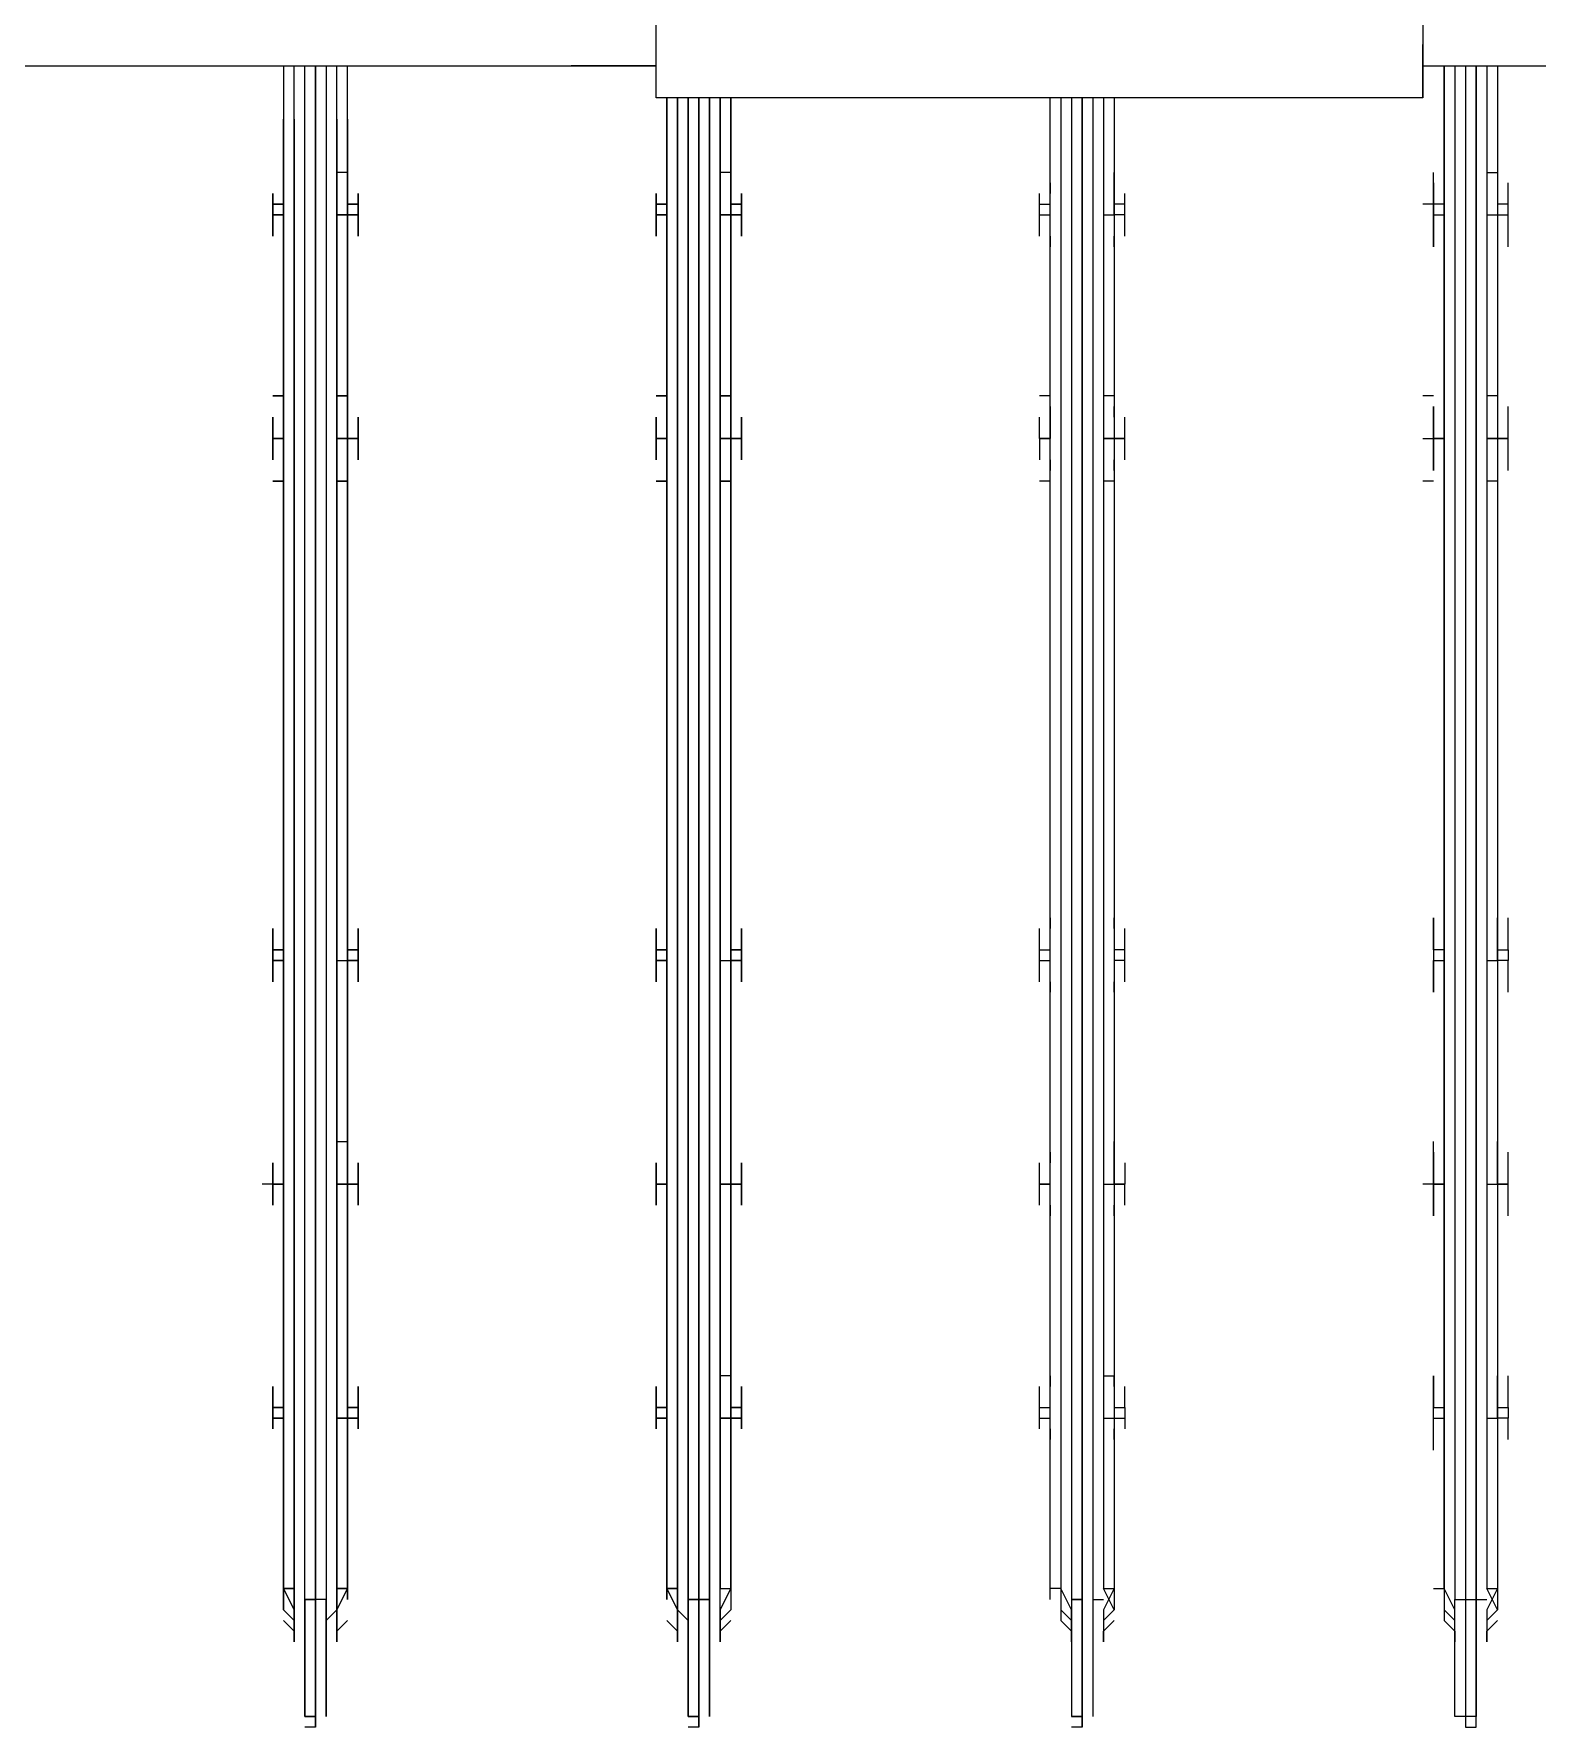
# Model space of a CAD drawing. Header units: metres. Extents: x 530797 to 531186, y 2675944 to 2676144.
# Drawn here: x 531158.7506 to 531158.9459, y 2676011.8435 to 2676012.0635 of the extents above; entities that cross this region are included whole.
import ezdxf

# ---------------------------------------------------------------- set-up
doc = ezdxf.new("R2010")
doc.units = ezdxf.units.M
doc.layers.add('IDT', color=7, linetype='Continuous')

# ---------------------------------------------------------------- blocks, each defined once
blk = doc.blocks.new('IDT')
at = {"layer": 'IDT', "color": 0, "lineweight": 25}
for p, q in [((17.21068, 14.81944), (17.2093, 14.81944)), ((17.2093, 14.81944), (17.2093, 14.80284)), ((17.21068, 14.80284), (17.21068, 14.81944)), ((17.26048, 14.80284), (17.26048, 14.81944)), ((17.26048, 14.81944), (17.26048, 14.80284)), ((17.26048, 14.81944), (17.26186, 14.81944)), ((17.31027, 14.81944), (17.31027, 14.80284)), ((17.31027, 14.80284), (17.31027, 14.81944)), ((17.31027, 14.80284), (17.31027, 14.81944)), ((17.31027, 14.81944), (17.31027, 14.80284)), ((17.31027, 14.81944), (17.31165, 14.81944)), ((17.36006, 14.80284), (17.36006, 14.81944)), ((17.36006, 14.81944), (17.36006, 14.80284)), ((17.36006, 14.81944), (17.36006, 14.80284)), ((17.36006, 14.80284), (17.36006, 14.81944)), ((17.36006, 14.81944), (17.36145, 14.81944)), ((17.2093, 14.80284), (17.2093, 14.81805)), ((17.2093, 14.81805), (17.21068, 14.81805)), ((17.21068, 14.81805), (17.21207, 14.81805)), ((17.21207, 14.81805), (17.21207, 14.80284)), ((17.25909, 14.80284), (17.25909, 14.81805)), ((17.26186, 14.81805), (17.26048, 14.81805)), ((17.26048, 14.81805), (17.26186, 14.81805)), ((17.26186, 14.80284), (17.26186, 14.81805)), ((17.30889, 14.80284), (17.30889, 14.81805)), ((17.30889, 14.81805), (17.30889, 14.80284)), ((17.31165, 14.81805), (17.31027, 14.81805)), ((17.31027, 14.81805), (17.31165, 14.81805)), ((17.31165, 14.81805), (17.31027, 14.81805)), ((17.31027, 14.81805), (17.31165, 14.81805)), ((17.31165, 14.81805), (17.31165, 14.80284)), ((17.31165, 14.80284), (17.31165, 14.81805)), ((17.35868, 14.80284), (17.35868, 14.81805)), ((17.35868, 14.81805), (17.35868, 14.80284)), ((17.36145, 14.81805), (17.36006, 14.81805)), ((17.36006, 14.81805), (17.36145, 14.81805)), ((17.36145, 14.81805), (17.36006, 14.81805)), ((17.36006, 14.81805), (17.36145, 14.81805)), ((17.36145, 14.80284), (17.36145, 14.81805)), ((17.36145, 14.81805), (17.36145, 14.80284)), ((17.20792, 14.80422), (17.20792, 14.80837)), ((17.20792, 14.80837), (17.20792, 14.80699)), ((17.21207, 14.80699), (17.21207, 14.80837)), ((17.21207, 14.80837), (17.21207, 14.80422)), ((17.25771, 14.80422), (17.25771, 14.80837)), ((17.25771, 14.80837), (17.25771, 14.80699)), ((17.26186, 14.80699), (17.26186, 14.80837)), ((17.26186, 14.80837), (17.26186, 14.80422)), ((17.3075, 14.80422), (17.3075, 14.80837)), ((17.3075, 14.80837), (17.3075, 14.80699)), ((17.3075, 14.80699), (17.3075, 14.80837)), ((17.3075, 14.80837), (17.3075, 14.80422)), ((17.31304, 14.80422), (17.31304, 14.80837)), ((17.31304, 14.80837), (17.31304, 14.80699)), ((17.31304, 14.80699), (17.31304, 14.80837)), ((17.31304, 14.80837), (17.31304, 14.80422)), ((17.3573, 14.80422), (17.3573, 14.80837)), ((17.3573, 14.80837), (17.3573, 14.80699)), ((17.3573, 14.80699), (17.3573, 14.80837)), ((17.3573, 14.80837), (17.3573, 14.80422)), ((17.36283, 14.80422), (17.36283, 14.80837)), ((17.36283, 14.80837), (17.36283, 14.80699)), ((17.36283, 14.80699), (17.36283, 14.80837)), ((17.36283, 14.80837), (17.36283, 14.80422)), ((17.20792, 14.80699), (17.20653, 14.8056)), ((17.20653, 14.80422), (17.20792, 14.8056)), ((17.20792, 14.8056), (17.20653, 14.80422)), ((17.21345, 14.8056), (17.21207, 14.80699)), ((17.21345, 14.80422), (17.21207, 14.8056)), ((17.21345, 14.80145), (17.21345, 14.8056)), ((17.25771, 14.80699), (17.25633, 14.8056)), ((17.25633, 14.80422), (17.25771, 14.8056)), ((17.25771, 14.8056), (17.25633, 14.80422)), ((17.26324, 14.8056), (17.26186, 14.80699)), ((17.26324, 14.80422), (17.26186, 14.8056)), ((17.26324, 14.80145), (17.26324, 14.8056)), ((17.3075, 14.80699), (17.30612, 14.8056)), ((17.30612, 14.8056), (17.3075, 14.80699)), ((17.30612, 14.80422), (17.3075, 14.8056)), ((17.30612, 14.80422), (17.3075, 14.8056)), ((17.3075, 14.8056), (17.3075, 14.80145)), ((17.3075, 14.8056), (17.3075, 14.80145)), ((17.31165, 14.8056), (17.31304, 14.80422)), ((17.31304, 14.80422), (17.31165, 14.8056)), ((17.31304, 14.80699), (17.31442, 14.8056)), ((17.31442, 14.8056), (17.31304, 14.80699)), ((17.31304, 14.80145), (17.31304, 14.8056)), ((17.31304, 14.8056), (17.31304, 14.80145)), ((17.3573, 14.80699), (17.35591, 14.8056)), ((17.35591, 14.8056), (17.3573, 14.80699)), ((17.3573, 14.8056), (17.3573, 14.80145)), ((17.3573, 14.80145), (17.3573, 14.8056)), ((17.3573, 14.80422), (17.35868, 14.8056)), ((17.35868, 14.8056), (17.3573, 14.80422)), ((17.36283, 14.80699), (17.36421, 14.8056)), ((17.36421, 14.8056), (17.36283, 14.80699)), ((17.36283, 14.8056), (17.36283, 14.80145)), ((17.36283, 14.80145), (17.36283, 14.8056)), ((17.36283, 14.8056), (17.36421, 14.80422)), ((17.36421, 14.80422), (17.36283, 14.8056)), ((17.20653, 14.80145), (17.20792, 14.80422)), ((17.20653, 14.80284), (17.20653, 14.80422)), ((17.20653, 14.80422), (17.20792, 14.80145)), ((17.21207, 14.80422), (17.21345, 14.80145)), ((17.21345, 14.80284), (17.21345, 14.80422)), ((17.25633, 14.80145), (17.25771, 14.80422)), ((17.25633, 14.80284), (17.25633, 14.80422)), ((17.25633, 14.80422), (17.25771, 14.80145)), ((17.26186, 14.80422), (17.26324, 14.80145)), ((17.26324, 14.80284), (17.26324, 14.80422)), ((17.30612, 14.80145), (17.3075, 14.80422)), ((17.3075, 14.80422), (17.30612, 14.80145)), ((17.30612, 14.80284), (17.30612, 14.80422)), ((17.30612, 14.80284), (17.30612, 14.80422)), ((17.31442, 14.80145), (17.31304, 14.80422)), ((17.31304, 14.80422), (17.31442, 14.80145)), ((17.31304, 14.80422), (17.31304, 14.80284)), ((17.31304, 14.80284), (17.31304, 14.80422)), ((17.35591, 14.80145), (17.3573, 14.80422)), ((17.3573, 14.80422), (17.35591, 14.80145)), ((17.3573, 14.80284), (17.3573, 14.80422)), ((17.3573, 14.80422), (17.3573, 14.80284)), ((17.36421, 14.80145), (17.36283, 14.80422)), ((17.36283, 14.80422), (17.36421, 14.80145)), ((17.36421, 14.80422), (17.36421, 14.80284)), ((17.36421, 14.80284), (17.36421, 14.80422)), ((17.20653, 14.80145), (17.20653, 14.80284)), ((17.20653, 14.60366), (17.20653, 14.80145)), ((17.20792, 14.80145), (17.20653, 14.80145)), ((17.2093, 14.80284), (17.20792, 14.80284)), ((17.20792, 14.60366), (17.20792, 14.80145)), ((17.21068, 14.80284), (17.2093, 14.80284)), ((17.2093, 14.80284), (17.2093, 14.60366)), ((17.2093, 14.60366), (17.2093, 14.80284)), ((17.21207, 14.80284), (17.21068, 14.80284)), ((17.21068, 14.60366), (17.21068, 14.80284)), ((17.21207, 14.60366), (17.21207, 14.80284)), ((17.21345, 14.80145), (17.21345, 14.80284)), ((17.21483, 14.80145), (17.21345, 14.80145)), ((17.21345, 14.80145), (17.21345, 14.60366)), ((17.21345, 14.60366), (17.21345, 14.80145)), ((17.25633, 14.80145), (17.25633, 14.80284)), ((17.25633, 14.60781), (17.25633, 14.80145)), ((17.25771, 14.80145), (17.25633, 14.80145)), ((17.25909, 14.80284), (17.25771, 14.80284)), ((17.25771, 14.60781), (17.25771, 14.80145)), ((17.25909, 14.60781), (17.25909, 14.80284)), ((17.26186, 14.80284), (17.26048, 14.80284)), ((17.26048, 14.80284), (17.26186, 14.80284)), ((17.26048, 14.60781), (17.26048, 14.80284)), ((17.26048, 14.80284), (17.26048, 14.60781)), ((17.26186, 14.60781), (17.26186, 14.80284)), ((17.26324, 14.60781), (17.26324, 14.80145)), ((17.26324, 14.80145), (17.26463, 14.80145)), ((17.26463, 14.80284), (17.26463, 14.80145)), ((17.26463, 14.80145), (17.26463, 14.60781)), ((17.30612, 14.80145), (17.30612, 14.80284)), ((17.30612, 14.80145), (17.30612, 14.80284)), ((17.30612, 14.60781), (17.30612, 14.80145)), ((17.30612, 14.80145), (17.30612, 14.60781)), ((17.3075, 14.80145), (17.30612, 14.80145)), ((17.3075, 14.80145), (17.30612, 14.80145)), ((17.3075, 14.80145), (17.3075, 14.60781)), ((17.3075, 14.60781), (17.3075, 14.80145)), ((17.31027, 14.80284), (17.30889, 14.80284)), ((17.30889, 14.80284), (17.31027, 14.80284)), ((17.30889, 14.80284), (17.30889, 14.60781)), ((17.30889, 14.60781), (17.30889, 14.80284)), ((17.31165, 14.80284), (17.31027, 14.80284)), ((17.31027, 14.80284), (17.31165, 14.80284)), ((17.31027, 14.80284), (17.31165, 14.80284)), ((17.31165, 14.80284), (17.31027, 14.80284)), ((17.31027, 14.60781), (17.31027, 14.80284)), ((17.31027, 14.80284), (17.31027, 14.60781)), ((17.31027, 14.60781), (17.31027, 14.80284)), ((17.31027, 14.80284), (17.31027, 14.60781)), ((17.31165, 14.80284), (17.31165, 14.60781)), ((17.31165, 14.60781), (17.31165, 14.80284)), ((17.31304, 14.80145), (17.31442, 14.80145)), ((17.31442, 14.80145), (17.31304, 14.80145)), ((17.31304, 14.80145), (17.31304, 14.60781)), ((17.31304, 14.60781), (17.31304, 14.80145)), ((17.31442, 14.80145), (17.31442, 14.80284)), ((17.31442, 14.80284), (17.31442, 14.80145)), ((17.31442, 14.80145), (17.31442, 14.60781)), ((17.31442, 14.60781), (17.31442, 14.80145)), ((17.35591, 14.80145), (17.35591, 14.80284)), ((17.35591, 14.80284), (17.35591, 14.80145)), ((17.35591, 14.61058), (17.35591, 14.80145)), ((17.35591, 14.80145), (17.35591, 14.60366)), ((17.3573, 14.80145), (17.35591, 14.80145)), ((17.35591, 14.80145), (17.3573, 14.80145)), ((17.3573, 14.61058), (17.3573, 14.80145)), ((17.3573, 14.80145), (17.3573, 14.60366)), ((17.35868, 14.61058), (17.35868, 14.80284)), ((17.35868, 14.80284), (17.36006, 14.80284)), ((17.35868, 14.60366), (17.35868, 14.80284)), ((17.35868, 14.80284), (17.36006, 14.80284)), ((17.36006, 14.80284), (17.36145, 14.80284)), ((17.36006, 14.80284), (17.36145, 14.80284)), ((17.36145, 14.80284), (17.36006, 14.80284)), ((17.36006, 14.80284), (17.36145, 14.80284)), ((17.36006, 14.61058), (17.36006, 14.80284)), ((17.36006, 14.80284), (17.36006, 14.61058)), ((17.36006, 14.60366), (17.36006, 14.80284)), ((17.36006, 14.80284), (17.36006, 14.60366)), ((17.36145, 14.80284), (17.36145, 14.60366)), ((17.36145, 14.80284), (17.36145, 14.61058)), ((17.36283, 14.80145), (17.36421, 14.80145)), ((17.36421, 14.80145), (17.36283, 14.80145)), ((17.36283, 14.61058), (17.36283, 14.80145)), ((17.36283, 14.80145), (17.36283, 14.60366)), ((17.36421, 14.80145), (17.36421, 14.80284)), ((17.36421, 14.80284), (17.36421, 14.80145)), ((17.36421, 14.60366), (17.36421, 14.80145)), ((17.36421, 14.80145), (17.36421, 14.61058)), ((17.20653, 14.77932), (17.20653, 14.78347)), ((17.21483, 14.78347), (17.21483, 14.77932)), ((17.25633, 14.77932), (17.25633, 14.78347)), ((17.26463, 14.78347), (17.26463, 14.77932)), ((17.30612, 14.77932), (17.30612, 14.78347)), ((17.30612, 14.78347), (17.30612, 14.77932)), ((17.31442, 14.77932), (17.31442, 14.78347)), ((17.31442, 14.78347), (17.31442, 14.77932)), ((17.35591, 14.77932), (17.35591, 14.78347)), ((17.35591, 14.78347), (17.35591, 14.77932)), ((17.36421, 14.77932), (17.36421, 14.78347)), ((17.36421, 14.78347), (17.36421, 14.77932)), ((17.20515, 14.78209), (17.20515, 14.78071)), ((17.21483, 14.78209), (17.21483, 14.78071)), ((17.25633, 14.78209), (17.25633, 14.78071)), ((17.26463, 14.78071), (17.26463, 14.78209)), ((17.30612, 14.78071), (17.30612, 14.78209)), ((17.30612, 14.78209), (17.30612, 14.78071)), ((17.31442, 14.78209), (17.31442, 14.78071)), ((17.31442, 14.78071), (17.31442, 14.78209)), ((17.35591, 14.78071), (17.35591, 14.78209)), ((17.35591, 14.78209), (17.35591, 14.78071)), ((17.36421, 14.78209), (17.36421, 14.78071)), ((17.36421, 14.78071), (17.36421, 14.78209)), ((17.20515, 14.78071), (17.20515, 14.77932)), ((17.20515, 14.77932), (17.20653, 14.77932)), ((17.20515, 14.77794), (17.20515, 14.77932)), ((17.20792, 14.77932), (17.20653, 14.77932)), ((17.20653, 14.77932), (17.20653, 14.77794)), ((17.21483, 14.77932), (17.21345, 14.77932)), ((17.21483, 14.78071), (17.21483, 14.77932)), ((17.21483, 14.77932), (17.21483, 14.77794)), ((17.21483, 14.77932), (17.21483, 14.77794)), ((17.25494, 14.77932), (17.25494, 14.78071)), ((17.25633, 14.77932), (17.25494, 14.77932)), ((17.25494, 14.77794), (17.25494, 14.77932)), ((17.25771, 14.77932), (17.25633, 14.77932)), ((17.25633, 14.77794), (17.25633, 14.77932)), ((17.26463, 14.77932), (17.26463, 14.77794)), ((17.26601, 14.77932), (17.26463, 14.77932)), ((17.26601, 14.78071), (17.26601, 14.77932)), ((17.26601, 14.77932), (17.26601, 14.77794)), ((17.30474, 14.77932), (17.30474, 14.78071)), ((17.30474, 14.78071), (17.30474, 14.77932)), ((17.30612, 14.77932), (17.30474, 14.77932)), ((17.30474, 14.77932), (17.30612, 14.77932)), ((17.30474, 14.77794), (17.30474, 14.77932)), ((17.30474, 14.77932), (17.30474, 14.77794)), ((17.3075, 14.77932), (17.30612, 14.77932)), ((17.30612, 14.77932), (17.3075, 14.77932)), ((17.30612, 14.77794), (17.30612, 14.77932)), ((17.30612, 14.77932), (17.30612, 14.77794)), ((17.31442, 14.77932), (17.31442, 14.77794)), ((17.31442, 14.77794), (17.31442, 14.77932)), ((17.31442, 14.77932), (17.3158, 14.77932)), ((17.3158, 14.77932), (17.31442, 14.77932)), ((17.3158, 14.77932), (17.3158, 14.78071)), ((17.3158, 14.78071), (17.3158, 14.77932)), ((17.3158, 14.77794), (17.3158, 14.77932)), ((17.3158, 14.77932), (17.3158, 14.77794)), ((17.35453, 14.77932), (17.35453, 14.78071)), ((17.35453, 14.78071), (17.35453, 14.77932)), ((17.35453, 14.77794), (17.35453, 14.77932)), ((17.35453, 14.77932), (17.35453, 14.77794)), ((17.35591, 14.77932), (17.35453, 14.77932)), ((17.35453, 14.77932), (17.35591, 14.77932)), ((17.3573, 14.77932), (17.35591, 14.77932)), ((17.35591, 14.77932), (17.3573, 14.77932)), ((17.35591, 14.77379), (17.35591, 14.77932)), ((17.35591, 14.77932), (17.35591, 14.77794)), ((17.36421, 14.77932), (17.36421, 14.77794)), ((17.36421, 14.77794), (17.36421, 14.77932)), ((17.36421, 14.77932), (17.3656, 14.77932)), ((17.3656, 14.77932), (17.36421, 14.77932)), ((17.3656, 14.77932), (17.3656, 14.78071)), ((17.3656, 14.78071), (17.3656, 14.77932)), ((17.3656, 14.77794), (17.3656, 14.77932)), ((17.3656, 14.77932), (17.3656, 14.77794)), ((17.20653, 14.77794), (17.20515, 14.77794)), ((17.20515, 14.77794), (17.20515, 14.77518)), ((17.20653, 14.77794), (17.20653, 14.77379)), ((17.21483, 14.77794), (17.21345, 14.77794)), ((17.21483, 14.77794), (17.21483, 14.77379)), ((17.21483, 14.77518), (17.21483, 14.77794)), ((17.25633, 14.77794), (17.25494, 14.77794)), ((17.25494, 14.77794), (17.25494, 14.77518)), ((17.25633, 14.77379), (17.25633, 14.77794)), ((17.26463, 14.77794), (17.26463, 14.77379)), ((17.26601, 14.77794), (17.26463, 14.77794)), ((17.26601, 14.77794), (17.26601, 14.77518)), ((17.30612, 14.77794), (17.30474, 14.77794)), ((17.30474, 14.77794), (17.30474, 14.77518)), ((17.30474, 14.77518), (17.30474, 14.77794)), ((17.30474, 14.77794), (17.30612, 14.77794)), ((17.30612, 14.77794), (17.30612, 14.77379)), ((17.30612, 14.77379), (17.30612, 14.77794)), ((17.31442, 14.77379), (17.31442, 14.77794)), ((17.31442, 14.77794), (17.31442, 14.77379)), ((17.31442, 14.77794), (17.3158, 14.77794)), ((17.3158, 14.77794), (17.31442, 14.77794)), ((17.3158, 14.77518), (17.3158, 14.77794)), ((17.3158, 14.77794), (17.3158, 14.77518)), ((17.35453, 14.77518), (17.35453, 14.77794)), ((17.35453, 14.77794), (17.35453, 14.77518)), ((17.35591, 14.77794), (17.35453, 14.77794)), ((17.35453, 14.77794), (17.35591, 14.77794)), ((17.35591, 14.77794), (17.35591, 14.77379)), ((17.36421, 14.77379), (17.36421, 14.77794)), ((17.36421, 14.77794), (17.36421, 14.77379)), ((17.36421, 14.77794), (17.3656, 14.77794)), ((17.3656, 14.77794), (17.36421, 14.77794)), ((17.3656, 14.77518), (17.3656, 14.77794)), ((17.3656, 14.77794), (17.3656, 14.77518)), ((17.20515, 14.77518), (17.20515, 14.77379)), ((17.21483, 14.77379), (17.21483, 14.77518)), ((17.25633, 14.77518), (17.25633, 14.77379)), ((17.26463, 14.77379), (17.26463, 14.77518)), ((17.30612, 14.77379), (17.30612, 14.77518)), ((17.30612, 14.77518), (17.30612, 14.77379)), ((17.31442, 14.77518), (17.31442, 14.77379)), ((17.31442, 14.77379), (17.31442, 14.77518)), ((17.35591, 14.77379), (17.35591, 14.77518)), ((17.35591, 14.77518), (17.35591, 14.77379)), ((17.36421, 14.77518), (17.36421, 14.77379)), ((17.36421, 14.77379), (17.36421, 14.77518)), ((17.25771, 14.77379), (17.25633, 14.77379)), ((17.30612, 14.77379), (17.3075, 14.77379)), ((17.20515, 14.75304), (17.20515, 14.75166)), ((17.20653, 14.7489), (17.20653, 14.75304)), ((17.21483, 14.75166), (17.21483, 14.75304)), ((17.21483, 14.75304), (17.21483, 14.7489)), ((17.25633, 14.7489), (17.25633, 14.75304)), ((17.25633, 14.75304), (17.25633, 14.75166)), ((17.26463, 14.75166), (17.26463, 14.75304)), ((17.26463, 14.75304), (17.26463, 14.7489)), ((17.30612, 14.75166), (17.30612, 14.75304)), ((17.30612, 14.75304), (17.30612, 14.75166)), ((17.30612, 14.7489), (17.30612, 14.75304)), ((17.30612, 14.75304), (17.30612, 14.7489)), ((17.31442, 14.7489), (17.31442, 14.75304)), ((17.31442, 14.75304), (17.31442, 14.75166)), ((17.31442, 14.75166), (17.31442, 14.75304)), ((17.31442, 14.75304), (17.31442, 14.7489)), ((17.35591, 14.7489), (17.35591, 14.75304)), ((17.35591, 14.75304), (17.35591, 14.75166)), ((17.35591, 14.75166), (17.35591, 14.75304)), ((17.35591, 14.75304), (17.35591, 14.7489)), ((17.36421, 14.74336), (17.36421, 14.75304)), ((17.36421, 14.75304), (17.36421, 14.75166)), ((17.36421, 14.75166), (17.36421, 14.75304)), ((17.36421, 14.75304), (17.36421, 14.7489)), ((17.20515, 14.75166), (17.20515, 14.7489)), ((17.21483, 14.7489), (17.21483, 14.75166)), ((17.25494, 14.75166), (17.25494, 14.7489)), ((17.26601, 14.75166), (17.26601, 14.7489)), ((17.30474, 14.7489), (17.30474, 14.75166)), ((17.30474, 14.75166), (17.30474, 14.7489)), ((17.3158, 14.7489), (17.3158, 14.75166)), ((17.3158, 14.75166), (17.3158, 14.7489)), ((17.35453, 14.7489), (17.35453, 14.75166)), ((17.35453, 14.75166), (17.35453, 14.7489)), ((17.3656, 14.7489), (17.3656, 14.75166)), ((17.3656, 14.75166), (17.3656, 14.7489)), ((17.20515, 14.7489), (17.20653, 14.7489)), ((17.20515, 14.7489), (17.20653, 14.7489)), ((17.20653, 14.7489), (17.20515, 14.7489)), ((17.20515, 14.7489), (17.20515, 14.74613)), ((17.20792, 14.7489), (17.20653, 14.7489)), ((17.20653, 14.7489), (17.20653, 14.74336)), ((17.21483, 14.7489), (17.21345, 14.7489)), ((17.21345, 14.7489), (17.21483, 14.7489)), ((17.21483, 14.74613), (17.21483, 14.7489)), ((17.21483, 14.7489), (17.21483, 14.74336)), ((17.21483, 14.7489), (17.21622, 14.7489)), ((17.25494, 14.7489), (17.25633, 14.7489)), ((17.25494, 14.74613), (17.25494, 14.7489)), ((17.25494, 14.7489), (17.25633, 14.7489)), ((17.25633, 14.7489), (17.25494, 14.7489)), ((17.25771, 14.7489), (17.25633, 14.7489)), ((17.25633, 14.7489), (17.25633, 14.74336)), ((17.26463, 14.7489), (17.26601, 14.7489)), ((17.26601, 14.7489), (17.26463, 14.7489)), ((17.26601, 14.7489), (17.26463, 14.7489)), ((17.26463, 14.7489), (17.26463, 14.74336)), ((17.26601, 14.7489), (17.26601, 14.74613)), ((17.30612, 14.7489), (17.30474, 14.7489)), ((17.30474, 14.7489), (17.30474, 14.74613)), ((17.30474, 14.74613), (17.30474, 14.7489)), ((17.30474, 14.7489), (17.30612, 14.7489)), ((17.30612, 14.7489), (17.30474, 14.7489)), ((17.30474, 14.7489), (17.30612, 14.7489)), ((17.30474, 14.7489), (17.30612, 14.7489)), ((17.30612, 14.7489), (17.3075, 14.7489)), ((17.3075, 14.7489), (17.30612, 14.7489)), ((17.30612, 14.7489), (17.30612, 14.74336)), ((17.30612, 14.74336), (17.30612, 14.7489)), ((17.3158, 14.7489), (17.31442, 14.7489)), ((17.31442, 14.7489), (17.31442, 14.74336)), ((17.31442, 14.74336), (17.31442, 14.7489)), ((17.31442, 14.7489), (17.3158, 14.7489)), ((17.3158, 14.7489), (17.31442, 14.7489)), ((17.31442, 14.7489), (17.3158, 14.7489)), ((17.31442, 14.7489), (17.3158, 14.7489)), ((17.3158, 14.7489), (17.3158, 14.74613)), ((17.3158, 14.74613), (17.3158, 14.7489)), ((17.35591, 14.7489), (17.35453, 14.7489)), ((17.35453, 14.74613), (17.35453, 14.7489)), ((17.35453, 14.7489), (17.35591, 14.7489)), ((17.35591, 14.7489), (17.35453, 14.7489)), ((17.35453, 14.7489), (17.35591, 14.7489)), ((17.35591, 14.7489), (17.35453, 14.7489)), ((17.35453, 14.7489), (17.35453, 14.74613)), ((17.35591, 14.74336), (17.35591, 14.7489)), ((17.35591, 14.7489), (17.3573, 14.7489)), ((17.3573, 14.7489), (17.35591, 14.7489)), ((17.35591, 14.74336), (17.35591, 14.7489)), ((17.35591, 14.7489), (17.3573, 14.7489)), ((17.3573, 14.7489), (17.35591, 14.7489)), ((17.36421, 14.7489), (17.3656, 14.7489)), ((17.3656, 14.7489), (17.36421, 14.7489)), ((17.36421, 14.7489), (17.36421, 14.74336)), ((17.36421, 14.7489), (17.3656, 14.7489)), ((17.3656, 14.7489), (17.36421, 14.7489)), ((17.3656, 14.7489), (17.36421, 14.7489)), ((17.36421, 14.7489), (17.3656, 14.7489)), ((17.3656, 14.7489), (17.3656, 14.74613)), ((17.3656, 14.74613), (17.3656, 14.7489)), ((17.3656, 14.7489), (17.36698, 14.7489)), ((17.20515, 14.74613), (17.20515, 14.74475)), ((17.21483, 14.74475), (17.21483, 14.74613)), ((17.25633, 14.74613), (17.25633, 14.74475)), ((17.26463, 14.74475), (17.26463, 14.74613)), ((17.30612, 14.74475), (17.30612, 14.74613)), ((17.30612, 14.74613), (17.30612, 14.74475)), ((17.31442, 14.74613), (17.31442, 14.74475)), ((17.31442, 14.74475), (17.31442, 14.74613)), ((17.35591, 14.74475), (17.35591, 14.74613)), ((17.35591, 14.74613), (17.35591, 14.74475)), ((17.36421, 14.74613), (17.36421, 14.74475)), ((17.36421, 14.74475), (17.36421, 14.74613)), ((17.3573, 14.74336), (17.35591, 14.74336)), ((17.20515, 14.724), (17.20515, 14.72262)), ((17.20653, 14.71985), (17.20653, 14.724)), ((17.21483, 14.72262), (17.21483, 14.724)), ((17.21483, 14.724), (17.21483, 14.71985)), ((17.25633, 14.71985), (17.25633, 14.724)), ((17.25633, 14.724), (17.25633, 14.72262)), ((17.26463, 14.72262), (17.26463, 14.724)), ((17.26463, 14.724), (17.26463, 14.71985)), ((17.30612, 14.72262), (17.30612, 14.724)), ((17.30612, 14.724), (17.30612, 14.72262)), ((17.30612, 14.71985), (17.30612, 14.724)), ((17.30612, 14.724), (17.30612, 14.71985)), ((17.31442, 14.71985), (17.31442, 14.724)), ((17.31442, 14.724), (17.31442, 14.72262)), ((17.31442, 14.72262), (17.31442, 14.724)), ((17.31442, 14.724), (17.31442, 14.71985)), ((17.35591, 14.72262), (17.35591, 14.724)), ((17.35591, 14.724), (17.35591, 14.72262)), ((17.35591, 14.71985), (17.35591, 14.724)), ((17.35591, 14.724), (17.35591, 14.71985)), ((17.36421, 14.724), (17.36421, 14.72262)), ((17.36421, 14.72262), (17.36421, 14.724)), ((17.36421, 14.724), (17.36421, 14.71985)), ((17.36421, 14.71985), (17.36421, 14.724)), ((17.20515, 14.72262), (17.20515, 14.71985)), ((17.21483, 14.71985), (17.21483, 14.72262)), ((17.25494, 14.72262), (17.25494, 14.71985)), ((17.26601, 14.72262), (17.26601, 14.71985)), ((17.30474, 14.71985), (17.30474, 14.72262)), ((17.30474, 14.72262), (17.30474, 14.71985)), ((17.3158, 14.71985), (17.3158, 14.72262)), ((17.3158, 14.72262), (17.3158, 14.71985)), ((17.35453, 14.71985), (17.35453, 14.72262)), ((17.35453, 14.72262), (17.35453, 14.71985)), ((17.3656, 14.71985), (17.3656, 14.72262)), ((17.3656, 14.72262), (17.3656, 14.71985)), ((17.20515, 14.71847), (17.20515, 14.71985)), ((17.20515, 14.71985), (17.20653, 14.71985)), ((17.20792, 14.71985), (17.20653, 14.71985)), ((17.20653, 14.71985), (17.20653, 14.71847)), ((17.21483, 14.71985), (17.21345, 14.71985)), ((17.21483, 14.71847), (17.21483, 14.71985)), ((17.21483, 14.7157), (17.21483, 14.71985)), ((17.25494, 14.71985), (17.25633, 14.71985)), ((17.25494, 14.71985), (17.25494, 14.71847)), ((17.25633, 14.71847), (17.25633, 14.71985)), ((17.26463, 14.71985), (17.26463, 14.71847)), ((17.26601, 14.71985), (17.26463, 14.71985)), ((17.26601, 14.71985), (17.26601, 14.71847)), ((17.30474, 14.71847), (17.30474, 14.71985)), ((17.30474, 14.71985), (17.30474, 14.71847)), ((17.30612, 14.71985), (17.30474, 14.71985)), ((17.30474, 14.71985), (17.30612, 14.71985)), ((17.3075, 14.71985), (17.30612, 14.71985)), ((17.30612, 14.71985), (17.30612, 14.71847)), ((17.30612, 14.71847), (17.30612, 14.71985)), ((17.31442, 14.71985), (17.31442, 14.71847)), ((17.31442, 14.71432), (17.31442, 14.71985)), ((17.31442, 14.71985), (17.3158, 14.71985)), ((17.3158, 14.71985), (17.31442, 14.71985)), ((17.3158, 14.71847), (17.3158, 14.71985)), ((17.3158, 14.71985), (17.3158, 14.71847)), ((17.35453, 14.71985), (17.35591, 14.71985)), ((17.35591, 14.71985), (17.35453, 14.71985)), ((17.35453, 14.71847), (17.35453, 14.71985)), ((17.35453, 14.71985), (17.35453, 14.71847)), ((17.3573, 14.71985), (17.35591, 14.71985)), ((17.35591, 14.71985), (17.35591, 14.71847)), ((17.35591, 14.71847), (17.35591, 14.71985)), ((17.36421, 14.71985), (17.3656, 14.71985)), ((17.3656, 14.71985), (17.36421, 14.71985)), ((17.36421, 14.71985), (17.36421, 14.71432)), ((17.36421, 14.71432), (17.36421, 14.71985)), ((17.3656, 14.71847), (17.3656, 14.71985)), ((17.3656, 14.71985), (17.3656, 14.71847)), ((17.20653, 14.71847), (17.20515, 14.71847)), ((17.20515, 14.71847), (17.20515, 14.7157)), ((17.20653, 14.71847), (17.20653, 14.71432)), ((17.21345, 14.71847), (17.21483, 14.71847)), ((17.21483, 14.71847), (17.21483, 14.71432)), ((17.25494, 14.71847), (17.25633, 14.71847)), ((17.25494, 14.71847), (17.25494, 14.7157)), ((17.25633, 14.71432), (17.25633, 14.71847)), ((17.26463, 14.71847), (17.26463, 14.71432)), ((17.26601, 14.71847), (17.26463, 14.71847)), ((17.26601, 14.71847), (17.26601, 14.7157)), ((17.30612, 14.71847), (17.30474, 14.71847)), ((17.30474, 14.71847), (17.30474, 14.7157)), ((17.30474, 14.7157), (17.30474, 14.71847)), ((17.30474, 14.71847), (17.30612, 14.71847)), ((17.30612, 14.71847), (17.30612, 14.71432)), ((17.30612, 14.71432), (17.30612, 14.71847)), ((17.31442, 14.71847), (17.3158, 14.71847)), ((17.3158, 14.71847), (17.31442, 14.71847)), ((17.31442, 14.71847), (17.31442, 14.71432)), ((17.3158, 14.7157), (17.3158, 14.71847)), ((17.3158, 14.71847), (17.3158, 14.7157)), ((17.35591, 14.71847), (17.35453, 14.71847)), ((17.35453, 14.71847), (17.35591, 14.71847)), ((17.35453, 14.7157), (17.35453, 14.71847)), ((17.35453, 14.71847), (17.35453, 14.7157)), ((17.35591, 14.71847), (17.35591, 14.71432)), ((17.35591, 14.71432), (17.35591, 14.71847)), ((17.36421, 14.71847), (17.3656, 14.71847)), ((17.3656, 14.71847), (17.36421, 14.71847)), ((17.3656, 14.7157), (17.3656, 14.71847)), ((17.3656, 14.71847), (17.3656, 14.7157)), ((17.20515, 14.7157), (17.20515, 14.71432)), ((17.21483, 14.71432), (17.21483, 14.7157)), ((17.25633, 14.7157), (17.25633, 14.71432)), ((17.26463, 14.71432), (17.26463, 14.7157)), ((17.30612, 14.71432), (17.30612, 14.7157)), ((17.30612, 14.7157), (17.30612, 14.71432)), ((17.31442, 14.7157), (17.31442, 14.71432)), ((17.31442, 14.71432), (17.31442, 14.7157)), ((17.35591, 14.71432), (17.35591, 14.7157)), ((17.35591, 14.7157), (17.35591, 14.71432)), ((17.36421, 14.7157), (17.36421, 14.71432)), ((17.36421, 14.71432), (17.36421, 14.7157)), ((17.20515, 14.65622), (17.20515, 14.65484)), ((17.20653, 14.65761), (17.20792, 14.65761)), ((17.20653, 14.65207), (17.20653, 14.65622)), ((17.21483, 14.65761), (17.21622, 14.65761)), ((17.21483, 14.65484), (17.21483, 14.65622)), ((17.21483, 14.65622), (17.21483, 14.65207)), ((17.25633, 14.65761), (17.25771, 14.65761)), ((17.25633, 14.65207), (17.25633, 14.65622)), ((17.25633, 14.65622), (17.25633, 14.65484)), ((17.26463, 14.65761), (17.26601, 14.65761)), ((17.26463, 14.65484), (17.26463, 14.65622)), ((17.26463, 14.65622), (17.26463, 14.65207)), ((17.3075, 14.65761), (17.30612, 14.65761)), ((17.30612, 14.65761), (17.3075, 14.65761)), ((17.30612, 14.65484), (17.30612, 14.65622)), ((17.30612, 14.65622), (17.30612, 14.65484)), ((17.30612, 14.65207), (17.30612, 14.65622)), ((17.30612, 14.65622), (17.30612, 14.65207)), ((17.3158, 14.65761), (17.31442, 14.65761)), ((17.31442, 14.65761), (17.3158, 14.65761)), ((17.31442, 14.65207), (17.31442, 14.65622)), ((17.31442, 14.65622), (17.31442, 14.65484)), ((17.31442, 14.65484), (17.31442, 14.65622)), ((17.31442, 14.65622), (17.31442, 14.65207)), ((17.3573, 14.65761), (17.35591, 14.65761)), ((17.35591, 14.65761), (17.3573, 14.65761)), ((17.35591, 14.65484), (17.35591, 14.65622)), ((17.35591, 14.65622), (17.35591, 14.65484)), ((17.35591, 14.65622), (17.35591, 14.65207)), ((17.35591, 14.65207), (17.35591, 14.65622)), ((17.3656, 14.65761), (17.36421, 14.65761)), ((17.36421, 14.65761), (17.3656, 14.65761)), ((17.36421, 14.65207), (17.36421, 14.65622)), ((17.36421, 14.65622), (17.36421, 14.65484)), ((17.36421, 14.65484), (17.36421, 14.65622)), ((17.36421, 14.65622), (17.36421, 14.65207)), ((17.20515, 14.65484), (17.20515, 14.65207)), ((17.21483, 14.65207), (17.21483, 14.65484)), ((17.25494, 14.65484), (17.25494, 14.65207)), ((17.26601, 14.65207), (17.26601, 14.65484)), ((17.30474, 14.65207), (17.30474, 14.65484)), ((17.30474, 14.65484), (17.30474, 14.65207)), ((17.3158, 14.65207), (17.3158, 14.65484)), ((17.3158, 14.65484), (17.3158, 14.65207)), ((17.35453, 14.65207), (17.35453, 14.65484)), ((17.35453, 14.65484), (17.35453, 14.65207)), ((17.3656, 14.65207), (17.3656, 14.65484)), ((17.3656, 14.65484), (17.3656, 14.65207)), ((17.20515, 14.65207), (17.20653, 14.65207)), ((17.20653, 14.65207), (17.20515, 14.65207)), ((17.20515, 14.65207), (17.20515, 14.64931)), ((17.20653, 14.64793), (17.20653, 14.65207)), ((17.20653, 14.65207), (17.20792, 14.65207)), ((17.20792, 14.65207), (17.20653, 14.65207)), ((17.21483, 14.65207), (17.21345, 14.65207)), ((17.21345, 14.65207), (17.21483, 14.65207)), ((17.21622, 14.65207), (17.21483, 14.65207)), ((17.21483, 14.65207), (17.21483, 14.64793)), ((17.21483, 14.64931), (17.21483, 14.65207)), ((17.25494, 14.65207), (17.25633, 14.65207)), ((17.25633, 14.65207), (17.25494, 14.65207)), ((17.25494, 14.65207), (17.25494, 14.64931)), ((17.25633, 14.64793), (17.25633, 14.65207)), ((17.25633, 14.65207), (17.25771, 14.65207)), ((17.25771, 14.65207), (17.25633, 14.65207)), ((17.26463, 14.65207), (17.26601, 14.65207)), ((17.26601, 14.65207), (17.26463, 14.65207)), ((17.26463, 14.64793), (17.26463, 14.65207)), ((17.26463, 14.65207), (17.26601, 14.65207)), ((17.26601, 14.65207), (17.26601, 14.64931)), ((17.30612, 14.65207), (17.30474, 14.65207)), ((17.30474, 14.65207), (17.30474, 14.64931)), ((17.30474, 14.64931), (17.30474, 14.65207)), ((17.30474, 14.65207), (17.30612, 14.65207)), ((17.30612, 14.65207), (17.30474, 14.65207)), ((17.30474, 14.65207), (17.30612, 14.65207)), ((17.30612, 14.65207), (17.30612, 14.64793)), ((17.30612, 14.64793), (17.30612, 14.65207)), ((17.30612, 14.65207), (17.3075, 14.65207)), ((17.3075, 14.65207), (17.30612, 14.65207)), ((17.30612, 14.65207), (17.3075, 14.65207)), ((17.31442, 14.64793), (17.31442, 14.65207)), ((17.31442, 14.65207), (17.31442, 14.64793)), ((17.3158, 14.65207), (17.31442, 14.65207)), ((17.31442, 14.65207), (17.3158, 14.65207)), ((17.3158, 14.65207), (17.31442, 14.65207)), ((17.31442, 14.65207), (17.3158, 14.65207)), ((17.3158, 14.64931), (17.3158, 14.65207)), ((17.3158, 14.65207), (17.3158, 14.64931)), ((17.35453, 14.64931), (17.35453, 14.65207)), ((17.35453, 14.65207), (17.35591, 14.65207)), ((17.35591, 14.65207), (17.35453, 14.65207)), ((17.35453, 14.65207), (17.35453, 14.64931)), ((17.35591, 14.65207), (17.35453, 14.65207)), ((17.35453, 14.65207), (17.35591, 14.65207)), ((17.35591, 14.65207), (17.35591, 14.64793)), ((17.35591, 14.64793), (17.35591, 14.65207)), ((17.35591, 14.65207), (17.3573, 14.65207)), ((17.3573, 14.65207), (17.35591, 14.65207)), ((17.35591, 14.65207), (17.3573, 14.65207)), ((17.3573, 14.65207), (17.35591, 14.65207)), ((17.36421, 14.65207), (17.3656, 14.65207)), ((17.3656, 14.65207), (17.36421, 14.65207)), ((17.36421, 14.65207), (17.36421, 14.64793)), ((17.36421, 14.64793), (17.36421, 14.65207)), ((17.36421, 14.65207), (17.3656, 14.65207)), ((17.3656, 14.65207), (17.36421, 14.65207)), ((17.36421, 14.65207), (17.3656, 14.65207)), ((17.3656, 14.65207), (17.3656, 14.64931)), ((17.3656, 14.64931), (17.3656, 14.65207)), ((17.20515, 14.64931), (17.20515, 14.64793)), ((17.21483, 14.64793), (17.21483, 14.64931)), ((17.25633, 14.64931), (17.25633, 14.64793)), ((17.26463, 14.64931), (17.26463, 14.64793)), ((17.30612, 14.64793), (17.30612, 14.64931)), ((17.30612, 14.64931), (17.30612, 14.64793)), ((17.31442, 14.64793), (17.31442, 14.64931)), ((17.31442, 14.64931), (17.31442, 14.64793)), ((17.35591, 14.64793), (17.35591, 14.64931)), ((17.35591, 14.64931), (17.35591, 14.64793)), ((17.36421, 14.64793), (17.36421, 14.64931)), ((17.36421, 14.64931), (17.36421, 14.64793)), ((17.20653, 14.64654), (17.20792, 14.64654)), ((17.21483, 14.64654), (17.21622, 14.64654)), ((17.25633, 14.64654), (17.25771, 14.64654)), ((17.26463, 14.64654), (17.26601, 14.64654)), ((17.3075, 14.64654), (17.30612, 14.64654)), ((17.30612, 14.64654), (17.3075, 14.64654)), ((17.3158, 14.64654), (17.31442, 14.64654)), ((17.31442, 14.64654), (17.3158, 14.64654)), ((17.3573, 14.64654), (17.35591, 14.64654)), ((17.35591, 14.64654), (17.3573, 14.64654)), ((17.3656, 14.64654), (17.36421, 14.64654)), ((17.36421, 14.64654), (17.3656, 14.64654)), ((17.20515, 14.62718), (17.20515, 14.62579)), ((17.20653, 14.62303), (17.20653, 14.62718)), ((17.21483, 14.62579), (17.21483, 14.62718)), ((17.21483, 14.62718), (17.21483, 14.62303)), ((17.25633, 14.62303), (17.25633, 14.62718)), ((17.25633, 14.62718), (17.25633, 14.62579)), ((17.26463, 14.62579), (17.26463, 14.62718)), ((17.26463, 14.62718), (17.26463, 14.62303)), ((17.30612, 14.62718), (17.30612, 14.62303)), ((17.30612, 14.62303), (17.30612, 14.62718)), ((17.30612, 14.62718), (17.30612, 14.62579)), ((17.30612, 14.62579), (17.30612, 14.62718)), ((17.31442, 14.62718), (17.31442, 14.62579)), ((17.31442, 14.62579), (17.31442, 14.62718)), ((17.31442, 14.62718), (17.31442, 14.62303)), ((17.31442, 14.62303), (17.31442, 14.62718)), ((17.35591, 14.62718), (17.35591, 14.62303)), ((17.35591, 14.62303), (17.35591, 14.62718)), ((17.35591, 14.62718), (17.35591, 14.62579)), ((17.35591, 14.62579), (17.35591, 14.62718)), ((17.36421, 14.62718), (17.36421, 14.62579)), ((17.36421, 14.62579), (17.36421, 14.62718)), ((17.36421, 14.62303), (17.36421, 14.62718)), ((17.36421, 14.62718), (17.36421, 14.62303)), ((17.20515, 14.62579), (17.20515, 14.62303)), ((17.21483, 14.62303), (17.21483, 14.62579)), ((17.25494, 14.62579), (17.25494, 14.62303)), ((17.26601, 14.62579), (17.26601, 14.62303)), ((17.30474, 14.62303), (17.30474, 14.62579)), ((17.30474, 14.62579), (17.30474, 14.62303)), ((17.3158, 14.62303), (17.3158, 14.62579)), ((17.3158, 14.62579), (17.3158, 14.62303)), ((17.35453, 14.62303), (17.35453, 14.62579)), ((17.35453, 14.62579), (17.35453, 14.62303)), ((17.3656, 14.62303), (17.3656, 14.62579)), ((17.3656, 14.62579), (17.3656, 14.62303)), ((17.20653, 14.62303), (17.20515, 14.62303)), ((17.20515, 14.62303), (17.20515, 14.62165)), ((17.20792, 14.62303), (17.20653, 14.62303)), ((17.20653, 14.62165), (17.20653, 14.62303)), ((17.21483, 14.62303), (17.21345, 14.62303)), ((17.21483, 14.62165), (17.21483, 14.62303)), ((17.21483, 14.62303), (17.21483, 14.62165)), ((17.25494, 14.62303), (17.25633, 14.62303)), ((17.25494, 14.62303), (17.25494, 14.62165)), ((17.25771, 14.62303), (17.25633, 14.62303)), ((17.25633, 14.62303), (17.25633, 14.62165)), ((17.26463, 14.62303), (17.26463, 14.62165)), ((17.26601, 14.62303), (17.26463, 14.62303)), ((17.26601, 14.62303), (17.26601, 14.62165)), ((17.30474, 14.62303), (17.30612, 14.62303)), ((17.30612, 14.62303), (17.30474, 14.62303)), ((17.30474, 14.62303), (17.30474, 14.62165)), ((17.30474, 14.62165), (17.30474, 14.62303)), ((17.30612, 14.62303), (17.30612, 14.62165)), ((17.30612, 14.6175), (17.30612, 14.62303)), ((17.30612, 14.62303), (17.3075, 14.62303)), ((17.3075, 14.62303), (17.30612, 14.62303)), ((17.31442, 14.62303), (17.31442, 14.62165)), ((17.31442, 14.62165), (17.31442, 14.62303)), ((17.31442, 14.62303), (17.3158, 14.62303)), ((17.3158, 14.62303), (17.31442, 14.62303)), ((17.3158, 14.62165), (17.3158, 14.62303)), ((17.3158, 14.62303), (17.3158, 14.62165)), ((17.35453, 14.62303), (17.35591, 14.62303)), ((17.35591, 14.62303), (17.35453, 14.62303)), ((17.35453, 14.62303), (17.35453, 14.62165)), ((17.35453, 14.62165), (17.35453, 14.62303)), ((17.35591, 14.62303), (17.35591, 14.62165)), ((17.35591, 14.6175), (17.35591, 14.62303)), ((17.35591, 14.62303), (17.3573, 14.62303)), ((17.3573, 14.62303), (17.35591, 14.62303)), ((17.36421, 14.62165), (17.36421, 14.62303)), ((17.36421, 14.62303), (17.3656, 14.62303)), ((17.3656, 14.62303), (17.36421, 14.62303)), ((17.36421, 14.62303), (17.36421, 14.62165)), ((17.3656, 14.62165), (17.3656, 14.62303)), ((17.3656, 14.62303), (17.3656, 14.62165)), ((17.20515, 14.62165), (17.20653, 14.62165)), ((17.20515, 14.62165), (17.20515, 14.62026)), ((17.20653, 14.6175), (17.20653, 14.62165)), ((17.21345, 14.62165), (17.21483, 14.62165)), ((17.21483, 14.62026), (17.21483, 14.62165)), ((17.21483, 14.62165), (17.21483, 14.6175)), ((17.21483, 14.62165), (17.21622, 14.62165)), ((17.25494, 14.62165), (17.25633, 14.62165)), ((17.25494, 14.62165), (17.25494, 14.62026)), ((17.25633, 14.62165), (17.25633, 14.6175)), ((17.26463, 14.62165), (17.26463, 14.6175)), ((17.26601, 14.62165), (17.26463, 14.62165)), ((17.26601, 14.62165), (17.26601, 14.62026)), ((17.30474, 14.62165), (17.30612, 14.62165)), ((17.30612, 14.62165), (17.30474, 14.62165)), ((17.30474, 14.62026), (17.30474, 14.62165)), ((17.30474, 14.62165), (17.30474, 14.62026)), ((17.30612, 14.62165), (17.30612, 14.6175)), ((17.31442, 14.6175), (17.31442, 14.62165)), ((17.31442, 14.62165), (17.31442, 14.6175)), ((17.31442, 14.62165), (17.3158, 14.62165)), ((17.3158, 14.62165), (17.31442, 14.62165)), ((17.3158, 14.62026), (17.3158, 14.62165)), ((17.3158, 14.62165), (17.3158, 14.62026)), ((17.35453, 14.62165), (17.35591, 14.62165)), ((17.35591, 14.62165), (17.35453, 14.62165)), ((17.35453, 14.62026), (17.35453, 14.62165)), ((17.35453, 14.62165), (17.35453, 14.62026)), ((17.35591, 14.62165), (17.35591, 14.6175)), ((17.36421, 14.6175), (17.36421, 14.62165)), ((17.36421, 14.62165), (17.3656, 14.62165)), ((17.3656, 14.62165), (17.36421, 14.62165)), ((17.36421, 14.62165), (17.36421, 14.6175)), ((17.3656, 14.62026), (17.3656, 14.62165)), ((17.3656, 14.62165), (17.3656, 14.62026)), ((17.20515, 14.62026), (17.20515, 14.61888)), ((17.21483, 14.61888), (17.21483, 14.62026)), ((17.25633, 14.62026), (17.25633, 14.61888)), ((17.26463, 14.61888), (17.26463, 14.62026)), ((17.30612, 14.61888), (17.30612, 14.62026)), ((17.30612, 14.62026), (17.30612, 14.61888)), ((17.31442, 14.62026), (17.31442, 14.61888)), ((17.31442, 14.61888), (17.31442, 14.62026)), ((17.35591, 14.61888), (17.35591, 14.62026)), ((17.35591, 14.62026), (17.35591, 14.61888)), ((17.36421, 14.62026), (17.36421, 14.61888)), ((17.36421, 14.61888), (17.36421, 14.62026)), ((17.20792, 14.6175), (17.20653, 14.6175)), ((17.30612, 14.6175), (17.3075, 14.6175)), ((17.35591, 14.6175), (17.3573, 14.6175)), ((17.21622, 14.60781), (17.21622, 14.6009)), ((17.21622, 14.60781), (17.3158, 14.60781)), ((17.21622, 14.51099), (17.21622, 14.60781)), ((17.3158, 14.60781), (17.3158, 14.6009)), ((17.3158, 14.60781), (17.3158, 14.51099)), ((17.21622, 14.60366), (16.63529, 14.60366)), ((17.78054, 14.60366), (17.3158, 14.60366)), ((17.3158, 14.60366), (17.32687, 14.60366))]:
    blk.add_line(p, q, dxfattribs=at)

msp = doc.modelspace()

# ---------------------------------------------------------------- block references
at = {"layer": 'IDT', "color": 8, "rotation": 180}
msp.add_blockref('IDT', (531176.14728, 2676026.66297), dxfattribs=at)

doc.saveas('drawing.dxf')
